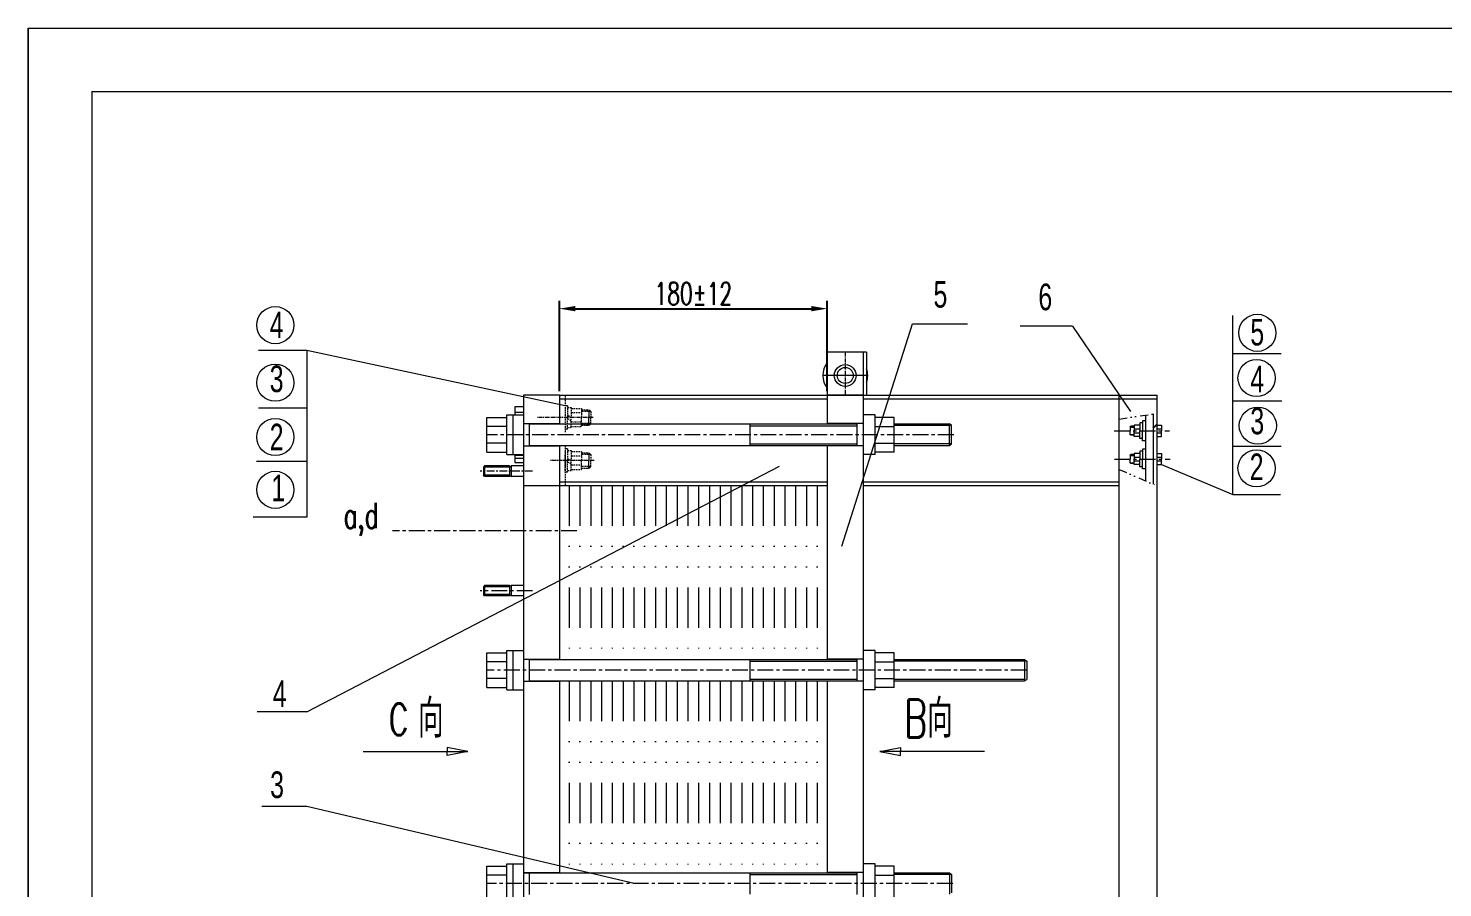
# Model space of a CAD drawing. Header units: millimetres. Extents: x 2882 to 3476, y 1065 to 1485.
# Drawn here: x 2881.9 to 3105, y 1349 to 1484.6 of the extents above; entities that cross this region are included whole.
import ezdxf

# ---------------------------------------------------------------- set-up
doc = ezdxf.new("R2010")
doc.units = ezdxf.units.MM
for name, pattern in [('CENTERX2', [4, 2.5, -0.5, 0.5, -0.5]), ('DIVIDE', [31.75, 12.7, -6.35, 0, -6.35, 0, -6.35]), ('HIDDEN', [0.375, 0.25, -0.125])]:
    doc.linetypes.add(name, pattern=pattern)
for name, color, linetype, lineweight, true_color in [('1', 1, 'Continuous', 18, 0xff0000), ('2', 2, 'Continuous', 18, 0xffff00), ('3', 3, 'CENTERX2', 18, 0x00ff00), ('3尺寸线', 2, 'Continuous', 18, 0xffff00), ('4', 4, 'DIVIDE', 18, 0x00ffff), ('5', 6, 'HIDDEN', 18, 0xff00ff)]:
    doc.layers.add(name, color=color, linetype=linetype, lineweight=lineweight, true_color=true_color)
doc.styles.add('HZ', font='txt.shx', dxfattribs={"width": 0.67, "bigfont": 'hztxt.shx'})
doc.styles.get("Standard").update_dxf_attribs({"font": 'arial.ttf'})
doc.styles.add('STYLE1', font='txt.shx', dxfattribs={"width": 0.67, "bigfont": 'hztxt.shx'})

msp = doc.modelspace()

# ---------------------------------------------------------------- hatches: boundary and pattern name
at = {"ltscale": 0.25}
h = msp.add_hatch(dxfattribs=at)
h.set_pattern_fill('ANSI31', color=256, scale=8.4, style=0)
h.set_pattern_definition([(45, (2759.3, 631.195), (-18.8585, 18.8585), [])])
h.paths.add_polyline_path([(3059.94118, 1423.85516), (3059.31079, 1423.76013), (3059.31079, 1421.1112), (3059.94118, 1421.1112)], flags=0)
h.paths.add_polyline_path([(3059.94118, 1421.1112), (3059.31079, 1421.1112), (3059.31079, 1416.64282), (3059.94118, 1416.64282)], flags=0)
h.paths.add_polyline_path([(3059.94118, 1416.133), (3059.31079, 1415.57396), (3059.31079, 1412.67422), (3059.94118, 1412.40205)], flags=0)

# ---------------------------------------------------------------- linework, layer by layer
for p, q in [((2965.62997, 1427.34296), (2965.62997, 1441.62682)), ((3007.89863, 1427.34296), (3007.89863, 1441.62682)), ((2968.12997, 1440.37682), (3005.39863, 1440.37682))]:
    msp.add_line(p, q)
at = {"lineweight": 0}
for p, q in [((2957.74226, 1415.33691), (2953.63844, 1415.33691)), ((2957.74226, 1414.09203), (2953.63844, 1414.09203)), ((2957.74226, 1396.47868), (2953.63844, 1396.47868)), ((2957.74226, 1395.2338), (2953.63844, 1395.2338))]:
    msp.add_line(p, q, dxfattribs=at)
for points in [[(2968.12997, 1440.79348), (2968.12997, 1439.96015), (2965.62997, 1440.37682)], [(3005.39863, 1440.79348), (3005.39863, 1439.96015), (3007.89863, 1440.37682)]]:
    msp.add_solid(points)
at = {"layer": '1'}
for p, q in [((2891.85043, 1474.6398), (2891.85043, 1074.6398)), ((2891.85043, 1474.6398), (3450.85043, 1474.6398)), ((2954.18609, 1417.73997), (2954.18609, 1423.22194)), ((2954.18609, 1423.22194), (2957.3238, 1423.22194)), ((2954.18609, 1423.22194), (2957.3238, 1423.22194)), ((2957.3238, 1421.80419), (2954.18609, 1421.80419)), ((2957.3238, 1417.36191), (2957.3238, 1423.60001)), ((2957.3238, 1423.60001), (2959.95997, 1423.60001)), ((2958.31836, 1417.36191), (2958.31836, 1423.60001)), ((2959.95997, 1422.22951), (2965.62997, 1422.22951)), ((2960.90514, 1418.7324), (2960.90514, 1422.22951)), ((2960.90514, 1422.18226), (3012.62347, 1422.18226)), ((2995.72636, 1418.77966), (2995.72636, 1422.18226)), ((3013.56863, 1422.22951), (3007.89863, 1422.22951)), ((3012.62347, 1418.7324), (3012.62347, 1422.22951)), ((3015.45897, 1423.60001), (3013.56863, 1423.60001)), ((3015.45897, 1417.36191), (3015.45897, 1423.60001)), ((3018.43624, 1423.22194), (3015.45897, 1423.22194)), ((3015.45897, 1421.80419), (3018.43624, 1421.80419)), ((3018.43624, 1417.73997), (3018.43624, 1423.22194)), ((3018.43624, 1422.18226), (3027.162, 1422.18226)), ((3027.5022, 1421.93078), (3027.162, 1422.18226)), ((2957.3238, 1419.15772), (2954.18609, 1419.15772)), ((3015.45897, 1419.15772), (3018.43624, 1419.15772)), ((2954.18609, 1417.73997), (2957.3238, 1417.73997)), ((2958.54222, 1417.36191), (2959.95997, 1417.36191)), ((2959.95997, 1418.7324), (2965.62997, 1418.7324)), ((2960.90514, 1418.77966), (3012.62347, 1418.77966)), ((3013.56863, 1418.7324), (3007.89863, 1418.7324)), ((3015.45897, 1417.36191), (3013.56863, 1417.36191)), ((3018.43624, 1417.73997), (3015.45897, 1417.73997)), ((3018.43624, 1418.77966), (3027.162, 1418.77966)), ((2958.60159, 1416.79601), (2959.95997, 1416.79601)), ((2958.60159, 1416.09552), (2959.95997, 1416.09552)), ((2954.18609, 1380.56535), (2954.18609, 1386.04732)), ((2954.18609, 1386.04732), (2957.3238, 1386.04732)), ((2954.18609, 1386.04732), (2957.3238, 1386.04732)), ((2957.3238, 1380.18729), (2957.3238, 1386.42539)), ((2958.31836, 1380.18729), (2958.31836, 1386.42539)), ((3015.45897, 1386.42539), (3013.56863, 1386.42539)), ((3015.45897, 1380.18729), (3015.45897, 1386.42539)), ((3018.43624, 1386.04732), (3015.45897, 1386.04732)), ((3018.43624, 1380.56535), (3018.43624, 1386.04732)), ((2957.3238, 1384.62957), (2954.18609, 1384.62957)), ((2959.95997, 1385.05489), (2965.62997, 1385.05489)), ((2960.90514, 1381.55778), (2960.90514, 1385.05489)), ((2960.90514, 1385.00764), (3012.62347, 1385.00764)), ((2995.72636, 1381.60504), (2995.72636, 1385.00764)), ((3013.56863, 1385.05489), (3007.89863, 1385.05489)), ((3012.62347, 1381.55778), (3012.62347, 1385.05489)), ((3015.45897, 1384.62957), (3018.43624, 1384.62957)), ((3018.43624, 1385.00764), (3039.03025, 1385.00764)), ((2957.3238, 1381.9831), (2954.18609, 1381.9831)), ((2959.95997, 1381.55778), (2965.62997, 1381.55778)), ((2960.90514, 1381.60504), (3012.62347, 1381.60504)), ((3013.56863, 1381.55778), (3007.89863, 1381.55778)), ((3015.45897, 1381.9831), (3018.43624, 1381.9831)), ((3018.43624, 1381.60504), (3039.03025, 1381.60504)), ((2954.18609, 1380.56535), (2957.3238, 1380.56535)), ((3015.45897, 1380.18729), (3013.56863, 1380.18729)), ((3018.43624, 1380.56535), (3015.45897, 1380.56535)), ((2934.6985, 1370.48559), (2951.21, 1370.48559)), ((2947.935, 1371.10459), (2947.935, 1370.48559)), ((2951.21, 1370.48559), (2947.935, 1371.10459)), ((2951.21, 1370.48559), (2947.935, 1369.86659)), ((2947.935, 1369.86659), (2947.935, 1370.48559)), ((3016.19459, 1370.48559), (3019.46959, 1371.10459)), ((3032.70609, 1370.48559), (3016.19459, 1370.48559)), ((3016.19459, 1370.48559), (3019.46959, 1369.86659)), ((3019.46959, 1371.10459), (3019.46959, 1370.48559)), ((3019.46959, 1369.86659), (3019.46959, 1370.48559)), ((2954.18609, 1352.37466), (2957.3238, 1352.37466)), ((2954.18609, 1352.37466), (2957.3238, 1352.37466)), ((2954.18609, 1346.89269), (2954.18609, 1352.37466)), ((2957.3238, 1346.51463), (2957.3238, 1352.75273)), ((2958.31836, 1346.51463), (2958.31836, 1352.75273)), ((3015.45897, 1352.75273), (3013.56863, 1352.75273)), ((3015.45897, 1346.51463), (3015.45897, 1352.75273)), ((3018.43624, 1352.37466), (3015.45897, 1352.37466)), ((3018.43624, 1346.89269), (3018.43624, 1352.37466)), ((2957.3238, 1350.95691), (2954.18609, 1350.95691)), ((2959.95997, 1351.38223), (2965.62997, 1351.38223)), ((2959.95997, 1351.33498), (3012.62347, 1351.33498)), ((2960.90514, 1347.88512), (2960.90514, 1351.38223)), ((2995.72636, 1347.93238), (2995.72636, 1351.33498)), ((3013.56863, 1351.38223), (3007.89863, 1351.38223)), ((3012.62347, 1347.88512), (3012.62347, 1351.38223)), ((3015.45897, 1350.95691), (3018.43624, 1350.95691)), ((3018.43624, 1351.33498), (3027.162, 1351.33498))]:
    msp.add_line(p, q, dxfattribs=at)
at = {"layer": '1', "ltscale": 0.25}
for p, q in [((3014.09447, 1433.52196), (3007.89863, 1433.52196)), ((3007.89863, 1433.52196), (3007.89863, 1426.71796)), ((3013.56863, 1433.52196), (3013.56863, 1426.71796)), ((3014.09447, 1433.52196), (3014.09447, 1426.71796)), ((2959.95997, 1426.71796), (2959.95997, 1399.16176)), ((2965.62997, 1426.71796), (2959.95997, 1426.71796)), ((2965.62997, 1426.71796), (2965.62997, 1422.18226)), ((2965.62997, 1426.71796), (3059.94118, 1426.71796)), ((2965.62997, 1426.15096), (3007.89863, 1426.15096)), ((3007.89863, 1426.71796), (3007.89863, 1422.18226)), ((3013.56863, 1426.71796), (3007.89863, 1426.71796)), ((3013.56863, 1426.71796), (3013.56863, 1284.99316)), ((3013.56863, 1426.15096), (3059.94118, 1426.15096)), ((3053.93098, 1298.91616), (3053.93098, 1426.71796)), ((3059.94118, 1282.47316), (3059.94118, 1426.71796)), ((2958.60159, 1424.86235), (2958.60159, 1423.60001)), ((2959.95997, 1424.86235), (2958.60159, 1424.86235)), ((2958.60159, 1424.03246), (2959.95997, 1424.03246)), ((2959.95997, 1424.86235), (2959.95997, 1421.54276)), ((3059.31079, 1423.76013), (3059.31079, 1412.67422)), ((2959.95997, 1423.60001), (2959.95997, 1417.36191)), ((3013.56863, 1423.60001), (3013.56863, 1417.36191)), ((3027.162, 1418.77966), (3027.162, 1422.18226)), ((3027.5022, 1419.03113), (3027.5022, 1421.93078)), ((3055.69291, 1421.6866), (3055.80858, 1421.821)), ((3055.69291, 1421.6866), (3055.69291, 1421.1112)), ((3056.30611, 1421.821), (3055.80858, 1421.821)), ((3056.30611, 1421.99824), (3056.30611, 1421.1112)), ((3057.18811, 1421.99824), (3056.30611, 1421.99824)), ((3056.30611, 1421.42032), (3057.18811, 1421.42032)), ((3057.18811, 1422.35944), (3057.18811, 1421.1112)), ((3057.64885, 1422.35944), (3057.18811, 1422.35944)), ((3057.64885, 1422.68242), (3057.64885, 1421.1112)), ((3058.08817, 1422.68242), (3057.64885, 1422.68242)), ((3058.08817, 1423.57583), (3058.08817, 1413.20207)), ((3059.94118, 1421.99824), (3060.60355, 1421.99824)), ((3059.94118, 1421.4178), (3060.60355, 1421.4178)), ((3060.60355, 1421.99824), (3060.60355, 1421.1112)), ((3055.69291, 1420.5358), (3055.69291, 1421.1112)), ((3055.69291, 1420.5358), (3055.80858, 1420.4014)), ((3056.30611, 1420.4014), (3055.80858, 1420.4014)), ((3056.30611, 1420.22416), (3056.30611, 1421.1112)), ((3056.30611, 1420.80208), (3057.18811, 1420.80208)), ((3057.18811, 1420.22416), (3056.30611, 1420.22416)), ((3057.18811, 1419.86296), (3057.18811, 1421.1112)), ((3057.64885, 1419.86296), (3057.18811, 1419.86296)), ((3057.64885, 1419.53998), (3057.64885, 1421.1112)), ((3058.08817, 1419.53998), (3057.64885, 1419.53998)), ((3059.94118, 1420.8046), (3060.60355, 1420.8046)), ((3059.94118, 1420.22416), (3060.60355, 1420.22416)), ((3060.60355, 1420.22416), (3060.60355, 1421.1112)), ((2957.3238, 1417.36191), (2958.61923, 1417.36191)), ((2958.60159, 1417.36191), (2958.60159, 1416.09552)), ((2958.60159, 1417.22846), (2959.95997, 1417.22846)), ((2965.62997, 1418.77966), (2965.62997, 1385.00764)), ((2965.62997, 1418.77966), (2965.62997, 1412.42956)), ((3007.89863, 1418.77966), (3007.89863, 1398.13462)), ((3027.162, 1418.77966), (3027.5022, 1419.03113)), ((3055.69291, 1417.21822), (3055.80858, 1417.35262)), ((3055.69291, 1417.21822), (3055.69291, 1416.64282)), ((3056.30611, 1417.35262), (3055.80858, 1417.35262)), ((3057.18811, 1417.52986), (3056.30611, 1417.52986)), ((3056.30611, 1417.52986), (3056.30611, 1416.64282)), ((3056.30611, 1416.95194), (3057.18811, 1416.95194)), ((3057.64885, 1417.89106), (3057.18811, 1417.89106)), ((3057.18811, 1417.89106), (3057.18811, 1416.64282)), ((3058.08817, 1418.21404), (3057.64885, 1418.21404)), ((3057.64885, 1418.21404), (3057.64885, 1416.64282)), ((3059.94118, 1417.52986), (3060.60355, 1417.52986)), ((3059.94118, 1416.94942), (3060.60355, 1416.94942)), ((3060.60355, 1417.52986), (3060.60355, 1416.64282)), ((3055.69291, 1416.06742), (3055.69291, 1416.64282)), ((3055.69291, 1416.06742), (3055.80858, 1415.93302)), ((3056.30611, 1415.93302), (3055.80858, 1415.93302)), ((3056.30611, 1415.75578), (3056.30611, 1416.64282)), ((3056.30611, 1416.3337), (3057.18811, 1416.3337)), ((3057.18811, 1415.75578), (3056.30611, 1415.75578)), ((3057.18811, 1415.39458), (3057.18811, 1416.64282)), ((3057.64885, 1415.39458), (3057.18811, 1415.39458)), ((3057.64885, 1415.0716), (3057.64885, 1416.64282)), ((3058.08817, 1415.0716), (3057.64885, 1415.0716)), ((3059.94118, 1416.33622), (3060.60355, 1416.33622)), ((3059.94118, 1415.75578), (3060.60355, 1415.75578)), ((3060.60355, 1415.75578), (3060.60355, 1416.64282)), ((3007.89863, 1412.99656), (2965.62997, 1412.99656)), ((3053.93098, 1412.99656), (3013.56863, 1412.99656)), ((3007.89863, 1412.42956), (2959.95997, 1412.42956)), ((3053.93098, 1412.42956), (3013.56863, 1412.42956)), ((2959.95997, 1399.16176), (2959.95997, 1299.14296)), ((3007.89863, 1399.16176), (3007.89863, 1385.00764)), ((2957.3238, 1386.42539), (2959.95997, 1386.42539)), ((3013.56863, 1386.42539), (3013.56863, 1380.18729)), ((3039.03025, 1385.00764), (3039.37045, 1384.75616)), ((3039.03025, 1385.00764), (3039.03025, 1381.60504)), ((3039.37045, 1384.75616), (3039.37045, 1381.85651)), ((3039.37045, 1384.75616), (3039.37045, 1381.85651)), ((2965.62997, 1381.60504), (2965.62997, 1376.82226)), ((2965.62997, 1381.60504), (2965.62997, 1351.33498)), ((3007.89863, 1381.60504), (3007.89863, 1376.82226)), ((3007.89863, 1381.60504), (3007.89863, 1351.33498)), ((3039.03025, 1381.60504), (3039.37045, 1381.85651)), ((2957.3238, 1380.18729), (2959.95997, 1380.18729)), ((2957.3238, 1352.75273), (2959.95997, 1352.75273)), ((3013.56863, 1352.75273), (3013.56863, 1346.51463)), ((3027.162, 1351.33498), (3027.162, 1347.93238)), ((3027.162, 1351.33498), (3027.5022, 1351.0835)), ((3027.5022, 1351.0835), (3027.5022, 1348.18385))]:
    msp.add_line(p, q, dxfattribs=at)
at = {"layer": '1', "lineweight": 0}
for p, q in [((2953.84592, 1415.54439), (2953.63844, 1415.33691)), ((2953.63844, 1415.33691), (2953.63844, 1414.09203)), ((2957.74555, 1415.54439), (2953.84592, 1415.54439)), ((2953.84592, 1415.54439), (2953.84592, 1413.88455)), ((2957.74226, 1415.54439), (2957.74226, 1413.88455)), ((2957.74555, 1415.01447), (2957.74226, 1415.01447)), ((2959.95997, 1415.54439), (2958.05298, 1415.54439)), ((2958.05348, 1415.54439), (2958.05348, 1413.88455)), ((2953.84592, 1413.88455), (2953.63844, 1414.09203)), ((2957.74555, 1413.88455), (2953.84592, 1413.88455)), ((2957.74555, 1413.88455), (2957.74226, 1413.88455)), ((2957.74555, 1413.88455), (2957.74226, 1413.88455)), ((2959.95997, 1413.88455), (2958.05298, 1413.88455)), ((2953.84592, 1396.68616), (2953.63844, 1396.47868)), ((2953.63844, 1396.47868), (2953.63844, 1395.2338)), ((2953.84592, 1395.02632), (2953.63844, 1395.2338)), ((2957.74555, 1396.68616), (2953.84592, 1396.68616)), ((2953.84592, 1396.68616), (2953.84592, 1395.02632)), ((2957.74555, 1395.02632), (2953.84592, 1395.02632)), ((2957.74226, 1396.68616), (2957.74226, 1395.02632)), ((2957.74555, 1396.15624), (2957.74226, 1396.15624)), ((2957.74555, 1395.02632), (2957.74226, 1395.02632)), ((2957.74555, 1395.02632), (2957.74226, 1395.02632)), ((2959.95997, 1396.68616), (2958.05298, 1396.68616)), ((2959.95997, 1395.02632), (2958.05298, 1395.02632)), ((2958.05348, 1396.68616), (2958.05348, 1395.02632))]:
    msp.add_line(p, q, dxfattribs=at)
at = {"layer": '1', "ltscale": 0.25}
for radius in [1.7241, 1.26276]:
    msp.add_circle((3010.73363, 1429.83646), radius, dxfattribs=at)
for centre, start, end in [((3010.31195, 1429.83646), 140.7028807, 219.2971193), ((3011.15531, 1429.83646), 340.4742855, 19.5257145)]:
    msp.add_arc(centre, 3.1185, start, end, dxfattribs=at)
at = {"layer": '1', "lineweight": 0}
for centre, start, end in [((2957.89926, 1415.6588), 216.6590614, 323.3409386), ((2957.89926, 1413.77015), 36.6590614, 143.3409386), ((2957.89926, 1396.80057), 216.6590614, 323.3409386), ((2957.89926, 1394.91192), 36.6590614, 143.3409386)]:
    msp.add_arc(centre, 0.19162, start, end, dxfattribs=at)
at = {"layer": '2'}
for p, q in [((2881.85043, 1484.6398), (2881.85043, 1064.6398)), ((2995.72636, 1421.89871), (3012.62347, 1421.89871)), ((2995.72636, 1419.06321), (3012.62347, 1419.06321)), ((2995.72636, 1384.72409), (3012.62347, 1384.72409)), ((2995.72636, 1381.88859), (3012.62347, 1381.88859)), ((2995.72636, 1351.05143), (3012.62347, 1351.05143))]:
    msp.add_line(p, q, dxfattribs=at)
at = {"layer": '2', "ltscale": 0.5}
for p, q in [((3071.86794, 1420.80711), (3071.86794, 1439.314)), ((3010.17876, 1402.88362), (3021.34614, 1438.00696)), ((3021.34614, 1438.00696), (3030.03174, 1438.00696)), ((3046.57554, 1437.59368), (3038.30364, 1437.59368)), ((3046.57554, 1437.59368), (3055.73071, 1424.14192)), ((2925.7932, 1433.79394), (2918.1765, 1433.79394)), ((2966.53717, 1425.04485), (2925.7932, 1433.79394)), ((2925.7932, 1433.79394), (2925.7932, 1424.66356)), ((3071.86794, 1433.28406), (3079.47667, 1433.28406)), ((3071.86794, 1411.05051), (3071.86794, 1431.8674)), ((2925.7932, 1424.66356), (2918.16642, 1424.66356)), ((2925.7932, 1424.66356), (2925.7932, 1416.26524)), ((3071.86794, 1425.83746), (3079.60099, 1425.83746)), ((3071.86794, 1418.65797), (3071.86794, 1424.36074)), ((3071.86794, 1418.65797), (3079.49893, 1418.65797)), ((2925.7932, 1416.26524), (2917.82833, 1416.26524)), ((2925.7932, 1416.26524), (2925.7932, 1407.4696)), ((2925.7932, 1376.75542), (3000.34421, 1415.53906)), ((3060.60355, 1415.75578), (3071.86794, 1411.05051)), ((3071.86794, 1411.05051), (3079.38469, 1411.05051)), ((2925.7932, 1407.4696), (2917.31173, 1407.4696)), ((2925.7932, 1376.75542), (2917.935, 1376.75542)), ((2925.7932, 1361.77822), (2918.67673, 1361.77822)), ((2977.42381, 1349.63368), (2925.7932, 1361.77822))]:
    msp.add_line(p, q, dxfattribs=at)
at = {"layer": '2', "ltscale": 0.25}
for p, q in [((3014.27381, 1429.83646), (3007.19345, 1429.83646)), ((2970.49897, 1422.18226), (2970.58468, 1422.26434)), ((3027.5022, 1421.93078), (3018.43624, 1421.93078)), ((3055.69291, 1421.6866), (3056.30611, 1421.6866)), ((3055.69291, 1420.5358), (3056.30611, 1420.5358)), ((3027.5022, 1419.03113), (3018.43624, 1419.03113)), ((3055.69291, 1417.21822), (3056.30611, 1417.21822)), ((3055.69291, 1416.06742), (3056.30611, 1416.06742)), ((3039.37045, 1384.75616), (3018.43624, 1384.75616)), ((3039.03025, 1381.85651), (3018.43624, 1381.85651)), ((3027.5022, 1351.0835), (3018.43624, 1351.0835))]:
    msp.add_line(p, q, dxfattribs=at)
at = {"layer": '2', "ltscale": 0.5}
for centre in [(2920.81704, 1437.77806), (3075.73195, 1436.56468), (2920.81704, 1428.69472), (3075.62317, 1429.43014), (3075.81973, 1421.91466), (2920.81704, 1420.11412), (3075.62317, 1415.18331), (2920.81704, 1411.78384)]:
    msp.add_circle(centre, 2.9337, dxfattribs=at)
at = {"layer": '3', "ltscale": 0.25}
for p, q in [((3010.73363, 1433.52196), (3010.73363, 1426.71796)), ((2970.94814, 1423.20256), (2962.11822, 1423.20256)), ((2971.12454, 1416.39856), (2964.23834, 1416.39856))]:
    msp.add_line(p, q, dxfattribs=at)
at = {"layer": '3'}
for p, q in [((3027.85531, 1420.48096), (2954.18609, 1420.48096)), ((3053.17039, 1421.1112), (3061.88623, 1421.1112)), ((3053.19055, 1416.64282), (3061.96855, 1416.64282)), ((2968.39657, 1405.28536), (2939.3332, 1405.28536)), ((3039.37045, 1383.30634), (2954.18609, 1383.30634)), ((3027.69907, 1349.63368), (2954.18609, 1349.63368))]:
    msp.add_line(p, q, dxfattribs=at)
at = {"layer": '3', "lineweight": 0, "ltscale": 0.5}
msp.add_line((2961.4196, 1414.71447), (2953.16359, 1414.71447), dxfattribs=at)
at = {"layer": '3', "lineweight": 0}
msp.add_line((2961.4196, 1395.85624), (2953.16359, 1395.85624), dxfattribs=at)
at = {"layer": '3尺寸线'}
msp.add_lwpolyline([(3475.85043, 1064.6398), (2881.85043, 1064.6398), (2881.85043, 1484.6398), (3475.85043, 1484.6398)], close=True, dxfattribs=at)
at = {"layer": '4', "ltscale": 0.1}
for p, q in [((3053.93098, 1422.94917), (3059.94118, 1423.85516)), ((3053.93098, 1414.99687), (3059.94118, 1412.40205))]:
    msp.add_line(p, q, dxfattribs=at)
at = {"layer": '4', "ltscale": 0.5}
for p, q in [((2967.18163, 1412.42956), (2967.18163, 1385.00764)), ((2968.88263, 1412.42956), (2968.88263, 1385.00764)), ((2970.58363, 1412.42956), (2970.58363, 1385.00764)), ((2972.28463, 1412.42956), (2972.28463, 1385.00764)), ((2973.98563, 1412.42956), (2973.98563, 1385.00764)), ((2975.68663, 1412.42956), (2975.68663, 1385.00764)), ((2977.38763, 1412.42956), (2977.38763, 1385.00764)), ((2979.08863, 1412.42956), (2979.08863, 1385.00764)), ((2980.78963, 1412.42956), (2980.78963, 1385.00764)), ((2982.49063, 1412.42956), (2982.49063, 1385.00764)), ((2984.19163, 1412.42956), (2984.19163, 1385.00764)), ((2985.89263, 1412.42956), (2985.89263, 1385.00764)), ((2987.59363, 1412.42956), (2987.59363, 1385.00764)), ((2989.29463, 1412.42956), (2989.29463, 1385.00764)), ((2990.99563, 1412.42956), (2990.99563, 1385.00764)), ((2992.69663, 1412.42956), (2992.69663, 1385.00764)), ((2994.39763, 1412.42956), (2994.39763, 1385.00764)), ((2996.09863, 1412.42956), (2996.09863, 1385.00764)), ((2997.79963, 1412.42956), (2997.79963, 1385.00764)), ((2999.50063, 1412.42956), (2999.50063, 1385.00764)), ((3001.20163, 1412.42956), (3001.20163, 1385.00764)), ((3002.90263, 1412.42956), (3002.90263, 1385.00764)), ((3004.60363, 1412.42956), (3004.60363, 1385.00764)), ((3006.30463, 1412.42956), (3006.30463, 1385.00764)), ((2967.18163, 1381.60504), (2967.18163, 1351.33498)), ((2968.88263, 1381.60504), (2968.88263, 1351.33498)), ((2970.58363, 1381.60504), (2970.58363, 1351.33498)), ((2972.28463, 1381.60504), (2972.28463, 1351.33498)), ((2973.98563, 1381.60504), (2973.98563, 1351.33498)), ((2975.68663, 1381.60504), (2975.68663, 1351.33498)), ((2977.38763, 1381.60504), (2977.38763, 1351.33498)), ((2979.08863, 1381.60504), (2979.08863, 1351.33498)), ((2980.78963, 1381.60504), (2980.78963, 1351.33498)), ((2982.49063, 1381.60504), (2982.49063, 1351.33498)), ((2984.19163, 1381.60504), (2984.19163, 1351.33498)), ((2985.89263, 1381.60504), (2985.89263, 1351.33498)), ((2987.59363, 1381.60504), (2987.59363, 1351.33498)), ((2989.29463, 1381.60504), (2989.29463, 1351.33498)), ((2990.99563, 1381.60504), (2990.99563, 1351.33498)), ((2992.69663, 1381.60504), (2992.69663, 1351.33498)), ((2994.39763, 1381.60504), (2994.39763, 1351.33498)), ((2996.09863, 1381.60504), (2996.09863, 1351.33498)), ((2997.79963, 1381.60504), (2997.79963, 1351.33498)), ((2999.50063, 1381.60504), (2999.50063, 1351.33498)), ((3001.20163, 1381.60504), (3001.20163, 1351.33498)), ((3002.90263, 1381.60504), (3002.90263, 1351.33498)), ((3004.60363, 1381.60504), (3004.60363, 1351.33498)), ((3006.30463, 1381.60504), (3006.30463, 1351.33498))]:
    msp.add_line(p, q, dxfattribs=at)
at = {"layer": '5'}
for p, q in [((2966.53717, 1426.71796), (2966.53717, 1420.87848)), ((2966.89364, 1425.04485), (2966.53717, 1425.04485)), ((2966.89364, 1425.04485), (2966.89364, 1423.20256)), ((2966.89364, 1424.77318), (2967.51265, 1424.77318)), ((2967.51265, 1424.77318), (2967.51265, 1423.20256)), ((2967.51265, 1424.62072), (2969.1271, 1424.62072)), ((2967.51265, 1423.9651), (2969.1271, 1423.9651)), ((2969.1271, 1424.62072), (2969.1271, 1423.20256)), ((2969.1271, 1424.40763), (2970.30604, 1424.40763)), ((2970.58468, 1424.14077), (2969.1271, 1424.14077)), ((2970.58468, 1424.14077), (2969.1271, 1424.14077)), ((2970.30604, 1424.40763), (2970.30604, 1423.20256)), ((2970.30604, 1424.40763), (2970.58468, 1424.14077)), ((2970.30604, 1424.22286), (2970.30604, 1423.20256)), ((2970.49897, 1424.22286), (2970.58468, 1424.14077)), ((2970.58468, 1424.14077), (2970.58468, 1423.20256)), ((2970.58468, 1424.14077), (2970.58468, 1423.20256)), ((2967.51265, 1423.20256), (2966.89364, 1423.52899)), ((2966.89364, 1421.36027), (2966.89364, 1423.20256)), ((2966.89364, 1423.02343), (2967.51265, 1422.71237)), ((2967.51265, 1421.63193), (2967.51265, 1423.20256)), ((2969.1271, 1421.78439), (2969.1271, 1423.20256)), ((2970.58468, 1422.26434), (2969.1271, 1422.26434)), ((2969.1271, 1421.99749), (2970.30604, 1421.99749)), ((2970.30604, 1422.18226), (2970.30604, 1423.20256)), ((2970.30604, 1421.99749), (2970.30604, 1423.20256)), ((2970.30604, 1421.99749), (2970.58468, 1422.26434)), ((2970.58468, 1422.26434), (2970.58468, 1423.20256)), ((2970.58468, 1422.26434), (2970.58468, 1423.20256)), ((2966.89364, 1421.36027), (2966.53717, 1421.36027)), ((2966.53717, 1418.77966), (2966.53717, 1412.42956)), ((2966.89364, 1418.24085), (2966.53717, 1418.24085)), ((2966.89364, 1418.24085), (2966.89364, 1416.39856)), ((2966.89364, 1417.96918), (2967.51265, 1417.96918)), ((2967.51265, 1417.81672), (2969.1271, 1417.81672)), ((2967.51265, 1417.1611), (2969.1271, 1417.1611)), ((2969.1271, 1417.81672), (2969.1271, 1416.39856)), ((2969.1271, 1417.60363), (2970.30604, 1417.60363)), ((2970.58468, 1417.33677), (2969.1271, 1417.33677)), ((2970.58468, 1417.33677), (2969.1271, 1417.33677)), ((2970.30604, 1417.60363), (2970.30604, 1416.39856)), ((2970.30604, 1417.60363), (2970.58468, 1417.33677)), ((2970.30604, 1417.41886), (2970.30604, 1416.39856)), ((2970.49897, 1417.41886), (2970.58468, 1417.33677)), ((2970.58468, 1417.33677), (2970.58468, 1416.39856)), ((2970.58468, 1417.33677), (2970.58468, 1416.39856)), ((2966.89364, 1414.55627), (2966.89364, 1416.39856)), ((2966.89364, 1416.21943), (2967.51265, 1415.90837)), ((2966.89364, 1414.82793), (2967.51265, 1414.82793)), ((2967.51265, 1414.82793), (2967.51265, 1416.39856)), ((2967.51265, 1415.72386), (2969.1271, 1415.72386)), ((2967.51265, 1414.98039), (2969.1271, 1414.98039)), ((2969.1271, 1414.98039), (2969.1271, 1416.39856)), ((2970.58468, 1415.46034), (2969.1271, 1415.46034)), ((2970.58468, 1415.46034), (2969.1271, 1415.46034)), ((2969.1271, 1415.19349), (2970.30604, 1415.19349)), ((2970.30604, 1415.37826), (2970.30604, 1416.39856)), ((2970.30604, 1415.19349), (2970.30604, 1416.39856)), ((2970.30604, 1415.19349), (2970.58468, 1415.46034)), ((2970.49897, 1415.37826), (2970.58468, 1415.46034)), ((2970.58468, 1415.46034), (2970.58468, 1416.39856)), ((2970.58468, 1415.46034), (2970.58468, 1416.39856)), ((2966.89364, 1414.55627), (2966.53717, 1414.55627))]:
    msp.add_line(p, q, dxfattribs=at)
at = {"layer": '5', "ltscale": 0.25}
for p, q in [((2966.89364, 1421.63193), (2967.51265, 1421.63193)), ((2967.51265, 1422.52786), (2969.1271, 1422.52786)), ((2967.51265, 1421.78439), (2969.1271, 1421.78439)), ((2967.51265, 1417.96918), (2967.51265, 1416.39856)), ((2967.51265, 1416.39856), (2966.89364, 1416.72499))]:
    msp.add_line(p, q, dxfattribs=at)
at = {"layer": '5', "linetype": 'HIDDEN', "ltscale": 0.25}
for p, q in [((2966.53717, 1418.24085), (2966.53717, 1415.42551)), ((2966.53717, 1414.55627), (2966.53717, 1417.3716))]:
    msp.add_line(p, q, dxfattribs=at)

# ---------------------------------------------------------------- texts
at = {"insert": (2986.7643, 1442.75182), "char_height": 3.5, "attachment_point": 5, "style": 'HZ'}
msp.add_mtext('180%%P12', dxfattribs=at)
at = {"layer": '2', "ltscale": 0.5, "char_height": 4.2, "width": 4.02, "attachment_point": 7}
for s, insert in [('\\T1;{\\W0.67;5}', (3024.6549, 1440.48622)), ('\\T1;{\\W0.67;6}', (3041.1987, 1440.07294)), ('\\T1;{\\W0.67;4}', (2919.93588, 1435.73014)), ('\\T1;{\\W0.67;5}', (3074.63701, 1434.51214)), ('\\T1;{\\W0.67;3}', (2919.93588, 1427.14954)), ('\\T1;{\\W0.67;4}', (3074.63995, 1427.18985)), ('\\T1;{\\W0.67;3}', (3074.63995, 1420.49043)), ('\\T1;{\\W0.67;2}', (2919.93588, 1418.0137)), ('\\T1;{\\W0.67;2}', (3074.53789, 1413.31093)), ('\\T1;{\\W0.67;1}', (2920.20468, 1409.9581)), ('\\T1;{\\W0.67;4}', (2920.41636, 1377.49504)), ('\\T1;{\\W0.67;3}', (2920.00308, 1363.07476))]:
    msp.add_mtext(s, dxfattribs=dict(at, insert=insert))
at = {"layer": '2', "attachment_point": 7}
for s, insert, char_height, width, style in [('\\T1;a,d', (2931.57667, 1404.50394), 4, 15.6014286, 'STYLE1'), ('\\T1;向', (2943.33666, 1372.67437), 6, 6.03, 'HZ'), ('\\T1;B向', (3020.04793, 1372.67437), 6, 12.06, 'HZ'), ('\\T1;C', (2938.75388, 1373.03148), 5, 5.025, 'HZ')]:
    msp.add_mtext(s, dxfattribs=dict(at, insert=insert, char_height=char_height, width=width, style=style))

doc.saveas('drawing.dxf')
